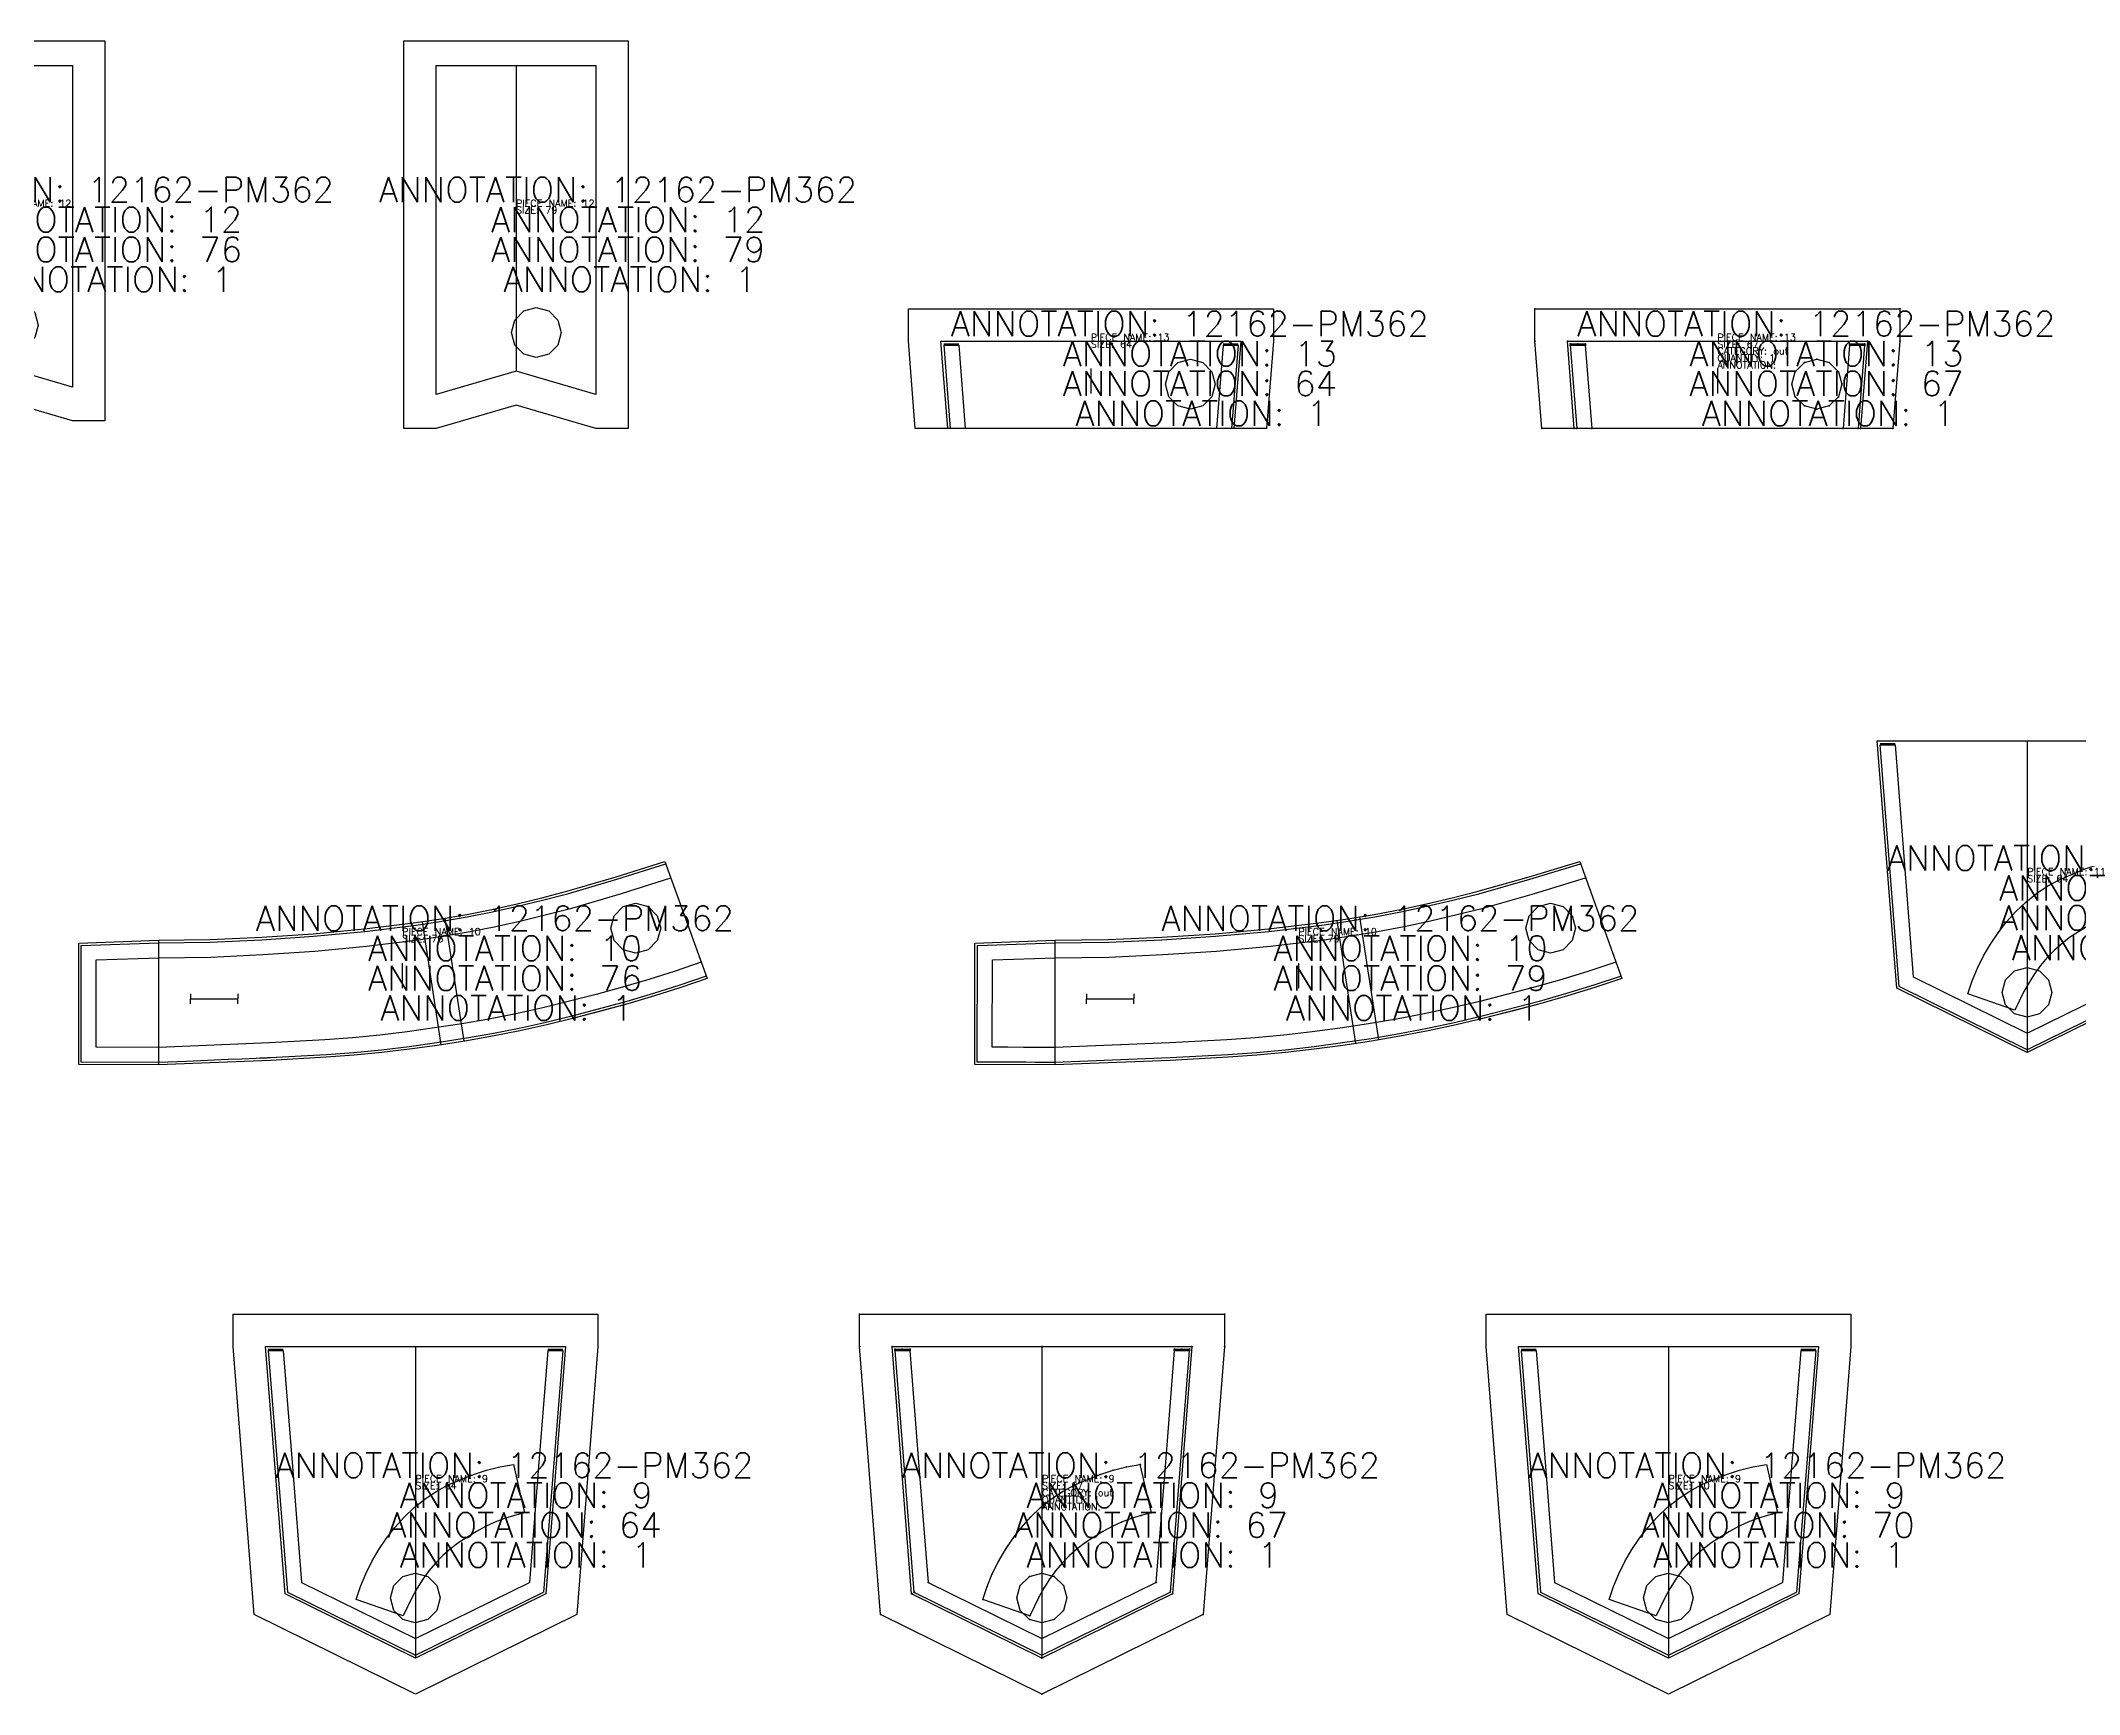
# Model space of a CAD drawing. Extents: x 0 to 3491, y 0 to 2996.
# Drawn here: x 734 to 1552, y 2332 to 2996 of the extents above; entities that cross this region are included whole.
import ezdxf

# ---------------------------------------------------------------- set-up
doc = ezdxf.new("R2010")
doc.units = 0
for name, color, linetype in [('1', 7, 'CONTINUOUS'), ('11', 4, 'CONTINUOUS'), ('14', 7, 'CONTINUOUS'), ('2', 7, 'CONTINUOUS'), ('3', 2, 'CONTINUOUS'), ('5', 5, 'CONTINUOUS'), ('8', 4, 'CONTINUOUS')]:
    doc.layers.add(name, color=color, linetype=linetype)
doc.styles.get("Standard").update_dxf_attribs({"font": 'txt', "bigfont": ' '})

# ---------------------------------------------------------------- blocks, each defined once
blk = doc.blocks.new('BLK_9_1')
at = {"layer": '1'}
blk.add_lwpolyline([(40.9818, 66.8181), (32.4961, 174.5195), (32.4961, 187.5194), (178.9902, 187.5194), (178.9902, 174.5195), (170.5045, 66.8179), (105.7428, 34.8733), (40.9818, 66.8181)], close=True, dxfattribs=at)
at = {"layer": '11'}
blk.add_line((40.9818, 66.8221), (40.9818, 66.8141), dxfattribs=at)
at = {"layer": '14'}
blk.add_lwpolyline([(53.3613, 75.2071), (45.5365, 174.5195), (165.9498, 174.5195), (158.125, 75.2071), (105.7428, 49.3688), (53.3613, 75.2071)], close=True, dxfattribs=at)
at = {"layer": '5'}
blk.add_line((105.7432, 108.7597), (105.7432, 98.7597), dxfattribs=at)
at = {"layer": '8'}
for p, q in [((46.6651, 172.9289), (54.3134, 75.8524)), ((46.6651, 172.9244), (52.6838, 172.9244)), ((105.7428, 174.5195), (105.7428, 49.3733)), ((164.8206, 172.9289), (157.1729, 75.8569)), ((158.8025, 172.9244), (164.8206, 172.9244)), ((139.6229, 126.1462), (145.0544, 127.1291)), ((145.0544, 127.1336), (149.5276, 107.6403)), ((53.3613, 75.2111), (53.3613, 75.2031)), ((54.3134, 75.8569), (105.7428, 50.4838)), ((60.0269, 79.7244), (105.7428, 57.17)), ((105.7428, 57.1745), (151.4588, 79.7244)), ((105.7428, 50.4883), (157.1729, 75.8524)), ((100.8295, 66.377), (81.93, 72.9191))]:
    blk.add_line(p, q, dxfattribs=at)
for points in [[(46.6651, 173.4244), (49.6741, 173.4244), (52.6838, 173.4244)], [(52.6838, 172.9289), (56.3554, 126.3249), (60.0269, 79.7289)], [(158.8025, 172.9289), (155.1307, 126.3249), (151.4588, 79.7289)], [(158.8025, 173.4244), (161.8116, 173.4244), (164.8206, 173.4244)], [(81.93, 72.9146), (83.6686, 78.1579), (85.7685, 83.2365), (88.2441, 88.159), (91.0477, 92.9061), (94.126, 97.4785), (97.5016, 101.833), (101.1719, 105.9473), (105.1447, 109.7623), (109.4281, 113.2289), (113.9979, 116.3006), (118.8611, 118.8742), (129.0491, 123.1041), (134.2908, 124.8066), (139.6229, 126.1422)], [(149.5276, 107.6358), (145.4938, 106.6006), (141.5369, 105.3451), (137.6484, 103.8712), (133.8523, 102.1754), (130.167, 100.2512), (123.1501, 95.7909), (119.8548, 93.2581), (116.7395, 90.5037), (113.8266, 87.5382), (111.1509, 84.359), (108.6969, 81.0023), (106.4686, 77.4929), (104.4321, 73.8641), (100.8295, 66.3725)]]:
    blk.add_lwpolyline(points, dxfattribs=at)
blk.add_lwpolyline([(115.6659, 73.5185), (114.3262, 68.5185), (110.6659, 64.8583), (105.6659, 63.5185), (100.6659, 64.8583), (97.0057, 68.5185), (95.6659, 73.5185), (97.0057, 78.5185), (100.6659, 82.1787), (105.6659, 83.5185), (110.6659, 82.1787), (114.3262, 78.5185), (115.6659, 73.5185)], close=True, dxfattribs=at)
at = {"layer": '1'}
for s, height, p in [('ANNOTATION: 12162-PM362', 10, (49.4953, 121.7597)), ('PIECE NAME: 9', 2.8, (105.7432, 119.9597)), ('ANNOTATION: 9', 10, (99.4953, 109.7597)), ('SIZE: 64', 2.8, (105.7432, 117.1597)), ('ANNOTATION: 64', 10, (94.4953, 97.7597)), ('ANNOTATION: 1', 10, (99.4953, 85.7597))]:
    blk.add_text(s, height=height, dxfattribs=at).set_placement(p)
blk = doc.blocks.new('BLK_9_2')
at = {"layer": '1'}
blk.add_lwpolyline([(40.9818, 66.8181), (32.4961, 174.5195), (32.4961, 187.5194), (178.9902, 187.5194), (178.9902, 174.5195), (170.5045, 66.8179), (105.7428, 34.8733), (40.9818, 66.8181)], close=True, dxfattribs=at)
at = {"layer": '11'}
blk.add_line((40.9818, 66.8221), (40.9818, 66.8141), dxfattribs=at)
at = {"layer": '14'}
blk.add_lwpolyline([(53.3613, 75.2071), (45.5365, 174.5195), (165.9498, 174.5195), (158.125, 75.2071), (105.7428, 49.3688), (53.3613, 75.2071)], close=True, dxfattribs=at)
at = {"layer": '2'}
for p in [(32.4961, 187.5194), (178.9902, 187.5194), (32.4961, 174.5195), (45.5365, 174.5195), (46.6651, 173.4244), (46.6651, 172.9289), (46.6651, 172.9244), (52.6838, 173.4244), (52.6838, 172.9289), (52.6838, 172.9244), (105.7428, 174.5195), (158.8025, 173.4244), (158.8025, 172.9289), (158.8025, 172.9244), (164.8206, 173.4244), (164.8206, 172.9289), (164.8206, 172.9244), (165.9498, 174.5195), (178.9902, 174.5195), (139.6229, 126.1462), (139.6229, 126.1422), (145.0544, 127.1336), (145.0544, 127.1291), (149.5276, 107.6403), (149.5276, 107.6358), (53.3613, 75.2111), (53.3613, 75.2071), (53.3613, 75.2071), (53.3613, 75.2031), (54.3134, 75.8569), (54.3134, 75.8524), (60.0269, 79.7289), (60.0269, 79.7244), (151.4588, 79.7289), (151.4588, 79.7244), (157.1729, 75.8569), (157.1729, 75.8524), (158.125, 75.2071), (40.9818, 66.8221), (40.9818, 66.8181), (40.9818, 66.8181), (40.9818, 66.8141), (81.93, 72.9191), (81.93, 72.9146), (100.8295, 66.377), (100.8295, 66.3725), (115.6659, 73.5185), (115.6659, 73.5185), (170.5045, 66.8179), (105.7428, 57.1745), (105.7428, 57.17), (105.7428, 50.4883), (105.7428, 50.4838), (105.7428, 49.3733), (105.7428, 49.3688), (105.7428, 34.8733)]:
    blk.add_point(p, dxfattribs=at)
at = {"layer": '3'}
for p in [(49.6741, 173.4244), (161.8116, 173.4244), (56.3554, 126.3249), (129.0491, 123.1041), (134.2908, 124.8066), (155.1307, 126.3249), (113.9979, 116.3006), (118.8611, 118.8742), (105.1447, 109.7623), (109.4281, 113.2289), (145.4938, 106.6006), (97.5016, 101.833), (101.1719, 105.9473), (130.167, 100.2512), (133.8523, 102.1754), (137.6484, 103.8712), (141.5369, 105.3451), (91.0477, 92.9061), (94.126, 97.4785), (116.7395, 90.5037), (119.8548, 93.2581), (123.1501, 95.7909), (85.7685, 83.2365), (88.2441, 88.159), (100.6659, 82.1787), (105.6659, 83.5185), (110.6659, 82.1787), (111.1509, 84.359), (113.8266, 87.5382), (83.6686, 78.1579), (97.0057, 78.5185), (104.4321, 73.8641), (106.4686, 77.4929), (108.6969, 81.0023), (114.3262, 78.5185), (95.6659, 73.5185), (97.0057, 68.5185), (114.3262, 68.5185), (100.6659, 64.8583), (105.6659, 63.5185), (110.6659, 64.8583)]:
    blk.add_point(p, dxfattribs=at)
at = {"layer": '5'}
blk.add_line((105.7432, 108.7597), (105.7432, 98.7597), dxfattribs=at)
at = {"layer": '8'}
for p, q in [((46.6651, 172.9289), (54.3134, 75.8524)), ((46.6651, 172.9244), (52.6838, 172.9244)), ((105.7428, 174.5195), (105.7428, 49.3733)), ((164.8206, 172.9289), (157.1729, 75.8569)), ((158.8025, 172.9244), (164.8206, 172.9244)), ((139.6229, 126.1462), (145.0544, 127.1291)), ((145.0544, 127.1336), (149.5276, 107.6403)), ((53.3613, 75.2111), (53.3613, 75.2031)), ((54.3134, 75.8569), (105.7428, 50.4838)), ((60.0269, 79.7244), (105.7428, 57.17)), ((105.7428, 57.1745), (151.4588, 79.7244)), ((105.7428, 50.4883), (157.1729, 75.8524)), ((100.8295, 66.377), (81.93, 72.9191))]:
    blk.add_line(p, q, dxfattribs=at)
for points in [[(46.6651, 173.4244), (49.6741, 173.4244), (52.6838, 173.4244)], [(52.6838, 172.9289), (56.3554, 126.3249), (60.0269, 79.7289)], [(158.8025, 172.9289), (155.1307, 126.3249), (151.4588, 79.7289)], [(158.8025, 173.4244), (161.8116, 173.4244), (164.8206, 173.4244)], [(81.93, 72.9146), (83.6686, 78.1579), (85.7685, 83.2365), (88.2441, 88.159), (91.0477, 92.9061), (94.126, 97.4785), (97.5016, 101.833), (101.1719, 105.9473), (105.1447, 109.7623), (109.4281, 113.2289), (113.9979, 116.3006), (118.8611, 118.8742), (129.0491, 123.1041), (134.2908, 124.8066), (139.6229, 126.1422)], [(149.5276, 107.6358), (145.4938, 106.6006), (141.5369, 105.3451), (137.6484, 103.8712), (133.8523, 102.1754), (130.167, 100.2512), (123.1501, 95.7909), (119.8548, 93.2581), (116.7395, 90.5037), (113.8266, 87.5382), (111.1509, 84.359), (108.6969, 81.0023), (106.4686, 77.4929), (104.4321, 73.8641), (100.8295, 66.3725)]]:
    blk.add_lwpolyline(points, dxfattribs=at)
blk.add_lwpolyline([(115.6659, 73.5185), (114.3262, 68.5185), (110.6659, 64.8583), (105.6659, 63.5185), (100.6659, 64.8583), (97.0057, 68.5185), (95.6659, 73.5185), (97.0057, 78.5185), (100.6659, 82.1787), (105.6659, 83.5185), (110.6659, 82.1787), (114.3262, 78.5185), (115.6659, 73.5185)], close=True, dxfattribs=at)
at = {"layer": '1'}
for s, height, p in [('ANNOTATION: 12162-PM362', 10, (49.4953, 121.7597)), ('PIECE NAME: 9', 2.8, (105.7432, 119.9597)), ('ANNOTATION: 9', 10, (99.4953, 109.7597)), ('SIZE: 67', 2.8, (105.7432, 117.1597)), ('CATEGORY: out', 2.8, (105.7432, 114.3597)), ('ANNOTATION: 67', 10, (94.4953, 97.7597)), ('ANNOTATION: ', 2.8, (105.7432, 108.7597)), ('QUANTITY: 1', 2.8, (105.7432, 111.5597)), ('ANNOTATION: 1', 10, (99.4953, 85.7597))]:
    blk.add_text(s, height=height, dxfattribs=at).set_placement(p)
at = {"layer": '11'}
blk.add_text('NM', height=0.1, dxfattribs=at).set_placement((40.9818, 66.8221))
at = {"layer": '2'}
for s, p in [('# 3', (32.4961, 187.5194)), ('# 4', (178.9902, 187.5194)), ('# 2', (32.4961, 174.5195)), ('# 10', (45.5365, 174.5195)), ('# 21', (46.6651, 173.4244)), ('# 29', (46.6651, 172.9289)), ('# 23', (46.6651, 172.9244)), ('# 22', (52.6838, 173.4244)), ('# 53', (52.6838, 172.9289)), ('# 24', (52.6838, 172.9244)), ('# 27', (105.7428, 174.5195)), ('# 25', (158.8025, 173.4244)), ('# 55', (158.8025, 172.9289)), ('# 19', (158.8025, 172.9244)), ('# 26', (164.8206, 173.4244)), ('# 37', (164.8206, 172.9289)), ('# 20', (164.8206, 172.9244)), ('# 11', (165.9498, 174.5195)), ('# 5', (178.9902, 174.5195)), ('# 43', (139.6229, 126.1462)), ('# 42', (139.6229, 126.1422)), ('# 47', (145.0544, 127.1336)), ('# 44', (145.0544, 127.1291)), ('# 48', (149.5276, 107.6403)), ('# 45', (149.5276, 107.6358)), ('# 17', (53.3613, 75.2111)), ('# 9', (53.3613, 75.2071)), ('# 18', (53.3613, 75.2031)), ('# 31', (54.3134, 75.8569)), ('# 30', (54.3134, 75.8524)), ('# 54', (60.0269, 79.7289)), ('# 51', (60.0269, 79.7244)), ('# 56', (151.4588, 79.7289)), ('# 36', (151.4588, 79.7244)), ('# 38', (157.1729, 75.8569)), ('# 34', (157.1729, 75.8524)), ('# 12', (158.125, 75.2071)), ('# 15', (40.9818, 66.8221)), ('# 1', (40.9818, 66.8181)), ('# 16', (40.9818, 66.8141)), ('# 50', (81.93, 72.9191)), ('# 41', (81.93, 72.9146)), ('# 49', (100.8295, 66.377)), ('# 46', (100.8295, 66.3725)), ('# 39', (115.6659, 73.5185)), ('# 6', (170.5045, 66.8179)), ('# 35', (105.7428, 57.1745)), ('# 52', (105.7428, 57.17)), ('# 33', (105.7428, 50.4883)), ('# 32', (105.7428, 50.4838)), ('# 28', (105.7428, 49.3733)), ('# 13', (105.7428, 49.3688)), ('# 7', (105.7428, 34.8733))]:
    blk.add_text(s, height=0.1, dxfattribs=at).set_placement(p)
at = {"layer": '8'}
for p in [(46.6651, 173.4244), (46.6651, 172.9289), (46.6651, 172.9244), (52.6838, 172.9289), (105.7428, 174.5195), (158.8025, 173.4244), (158.8025, 172.9289), (158.8025, 172.9244), (164.8206, 172.9289), (139.6229, 126.1462), (145.0544, 127.1336), (149.5276, 107.6358), (53.3613, 75.2111), (54.3134, 75.8569), (60.0269, 79.7244), (81.93, 72.9146), (100.8295, 66.377), (115.6659, 73.5185), (105.7428, 57.1745), (105.7428, 50.4883)]:
    blk.add_text('NM', height=0.1, dxfattribs=at).set_placement(p)
blk = doc.blocks.new('BLK_9_3')
at = {"layer": '1'}
blk.add_lwpolyline([(40.9818, 66.8181), (32.4961, 174.5195), (32.4961, 187.5194), (178.9902, 187.5194), (178.9902, 174.5195), (170.5045, 66.8179), (105.7428, 34.8733), (40.9818, 66.8181)], close=True, dxfattribs=at)
at = {"layer": '11'}
blk.add_line((40.9818, 66.8221), (40.9818, 66.8141), dxfattribs=at)
at = {"layer": '14'}
blk.add_lwpolyline([(53.3613, 75.2071), (45.5365, 174.5195), (165.9498, 174.5195), (158.125, 75.2071), (105.7428, 49.3688), (53.3613, 75.2071)], close=True, dxfattribs=at)
at = {"layer": '5'}
blk.add_line((105.7432, 108.7597), (105.7432, 98.7597), dxfattribs=at)
at = {"layer": '8'}
for p, q in [((46.6651, 172.9289), (54.3134, 75.8524)), ((46.6651, 172.9244), (52.6838, 172.9244)), ((105.7428, 174.5195), (105.7428, 49.3733)), ((164.8206, 172.9289), (157.1729, 75.8569)), ((158.8025, 172.9244), (164.8206, 172.9244)), ((139.6229, 126.1462), (145.0544, 127.1291)), ((145.0544, 127.1336), (149.5276, 107.6403)), ((53.3613, 75.2111), (53.3613, 75.2031)), ((54.3134, 75.8569), (105.7428, 50.4838)), ((60.0269, 79.7244), (105.7428, 57.17)), ((105.7428, 57.1745), (151.4588, 79.7244)), ((105.7428, 50.4883), (157.1729, 75.8524)), ((100.8295, 66.377), (81.93, 72.9191))]:
    blk.add_line(p, q, dxfattribs=at)
for points in [[(46.6651, 173.4244), (49.6741, 173.4244), (52.6838, 173.4244)], [(52.6838, 172.9289), (56.3554, 126.3249), (60.0269, 79.7289)], [(158.8025, 172.9289), (155.1307, 126.3249), (151.4588, 79.7289)], [(158.8025, 173.4244), (161.8116, 173.4244), (164.8206, 173.4244)], [(81.93, 72.9146), (83.6686, 78.1579), (85.7685, 83.2365), (88.2441, 88.159), (91.0477, 92.9061), (94.126, 97.4785), (97.5016, 101.833), (101.1719, 105.9473), (105.1447, 109.7623), (109.4281, 113.2289), (113.9979, 116.3006), (118.8611, 118.8742), (129.0491, 123.1041), (134.2908, 124.8066), (139.6229, 126.1422)], [(149.5276, 107.6358), (145.4938, 106.6006), (141.5369, 105.3451), (137.6484, 103.8712), (133.8523, 102.1754), (130.167, 100.2512), (123.1501, 95.7909), (119.8548, 93.2581), (116.7395, 90.5037), (113.8266, 87.5382), (111.1509, 84.359), (108.6969, 81.0023), (106.4686, 77.4929), (104.4321, 73.8641), (100.8295, 66.3725)]]:
    blk.add_lwpolyline(points, dxfattribs=at)
blk.add_lwpolyline([(115.6659, 73.5185), (114.3262, 68.5185), (110.6659, 64.8583), (105.6659, 63.5185), (100.6659, 64.8583), (97.0057, 68.5185), (95.6659, 73.5185), (97.0057, 78.5185), (100.6659, 82.1787), (105.6659, 83.5185), (110.6659, 82.1787), (114.3262, 78.5185), (115.6659, 73.5185)], close=True, dxfattribs=at)
at = {"layer": '1'}
for s, height, p in [('ANNOTATION: 12162-PM362', 10, (49.4953, 121.7597)), ('PIECE NAME: 9', 2.8, (105.7432, 119.9597)), ('ANNOTATION: 9', 10, (99.4953, 109.7597)), ('SIZE: 70', 2.8, (105.7432, 117.1597)), ('ANNOTATION: 70', 10, (94.4953, 97.7597)), ('ANNOTATION: 1', 10, (99.4953, 85.7597))]:
    blk.add_text(s, height=height, dxfattribs=at).set_placement(p)
blk = doc.blocks.new('BLK_10_5')
at = {"layer": '1'}
blk.add_lwpolyline([(30, 30.176), (30.0347, 78.9723), (62.0767, 80.0756), (82.7987, 80.325), (103.496, 81.3138), (124.1656, 82.7141), (144.7851, 84.6383), (165.3265, 87.1777), (175.5529, 88.7098), (185.7434, 90.459), (195.866, 92.4829), (205.9442, 94.7253), (215.9692, 97.1354), (225.9442, 99.7417), (245.6854, 105.5618), (265.2984, 111.7437), (282.2235, 64.7312), (271.6839, 61.1186), (261.0772, 57.7229), (250.379, 54.5488), (228.8147, 48.7372), (217.9571, 46.1015), (207.0306, 43.6887), (196.0565, 41.5071), (185.0207, 39.5825), (173.9477, 37.8752), (162.8411, 36.3366), (151.7077, 35.0108), (140.5401, 33.9402), (129.3542, 33.0754), (106.9393, 31.8531), (62.0767, 30.0005), (30, 30.176)], close=True, dxfattribs=at)
at = {"layer": '14'}
blk.add_lwpolyline([(30, 30.1805), (30.0347, 78.9678), (62.0767, 80.0801), (82.7987, 80.3295), (103.496, 81.3183), (124.1656, 82.7186), (144.7851, 84.6428), (165.3265, 87.1822), (175.5529, 88.7143), (185.7434, 90.4635), (195.866, 92.4874), (205.9442, 94.7298), (215.9692, 97.1399), (225.9442, 99.7462), (245.6854, 105.5663), (265.2984, 111.7482), (282.2235, 64.7357), (271.6839, 61.1231), (261.0772, 57.7274), (250.379, 54.5533), (239.624, 51.5701), (228.8147, 48.7417), (217.9571, 46.106), (207.0306, 43.6932), (196.0565, 41.5116), (185.0207, 39.587), (173.9477, 37.8797), (162.8411, 36.3411), (151.7077, 35.0153), (140.5401, 33.9447), (129.3542, 33.0799), (106.9393, 31.8576), (62.0767, 30.005), (30, 30.1805)], close=True, dxfattribs=at)
at = {"layer": '5'}
blk.add_line((159.8617, 70.8721), (159.8617, 60.8721), dxfattribs=at)
at = {"layer": '8'}
for p, q in [((167.8881, 87.5429), (175.4016, 38.09)), ((177.0275, 88.9495), (184.591, 39.5133)), ((31.0009, 31.1706), (31.0339, 78.0101)), ((31.0339, 78.0056), (62.1112, 79.0762)), ((62.0767, 80.0711), (62.0767, 29.996)), ((37.005, 37.1377), (37.03, 72.2131)), ((37.03, 72.2086), (62.3175, 73.0797)), ((74.8843, 58.5519), (74.8843, 56.5564)), ((93.8833, 58.5519), (93.8833, 56.5564)), ((74.8843, 56.5519), (93.8833, 56.5519)), ((74.8843, 54.5565), (74.8869, 56.5519)), ((74.8843, 54.552), (74.8843, 56.5474)), ((93.8833, 54.552), (93.8833, 56.5474)), ((62.1148, 37.0004), (37.005, 37.1422)), ((62.0822, 31.0005), (31.0009, 31.1751))]:
    blk.add_line(p, q, dxfattribs=at)
for points in [[(62.0767, 79.0756), (82.8317, 79.3255), (103.5583, 80.3158), (124.2645, 81.719), (144.8956, 83.6447), (165.476, 86.1893), (175.7263, 87.7253), (185.9399, 89.4789), (196.0852, 91.5072), (206.1846, 93.7546), (216.2292, 96.1697), (226.2237, 98.7815), (246.0015, 104.6129), (265.639, 110.8035)], [(62.077, 73.0756), (83.034, 73.3291), (103.9321, 74.3277), (124.7674, 75.7409), (145.5731, 77.6845), (166.3635, 80.2572), (176.7584, 81.8168), (187.1167, 83.5967), (197.4047, 85.655), (207.647, 87.9355), (217.8192, 90.3836), (227.9412, 93.031), (247.901, 98.92), (267.6721, 105.1581)], [(279.8522, 71.3182), (269.392, 67.7342), (258.8647, 64.3656), (248.294, 61.2317), (237.6666, 58.291), (216.2518, 52.8905), (205.4919, 50.5162), (194.685, 48.3697), (183.8018, 46.4737), (161.9183, 43.2736), (150.9283, 41.9654), (139.9072, 40.9095), (128.8671, 40.0571), (106.5795, 38.8434), (62.0761, 37.0074)], [(281.8847, 65.672), (271.3562, 62.0634), (260.7598, 58.6715), (250.0793, 55.5031), (228.5491, 49.7014), (217.7075, 47.0699), (206.8072, 44.6632), (195.8593, 42.4871), (184.8498, 40.5674), (173.8043, 38.8646), (162.716, 37.3286), (151.6015, 36.0048), (140.4534, 34.9362), (129.2858, 34.0728), (106.8573, 32.8543)], [(106.8573, 32.8503), (106.1576, 32.8214), (105.8078, 32.807), (105.4579, 32.7925), (104.7582, 32.7636), (104.0585, 32.7348), (102.6591, 32.677), (101.2598, 32.6192), (98.461, 32.5037), (95.6622, 32.3881), (90.0647, 32.157), (84.4671, 31.9259), (73.2721, 31.4637), (62.077, 31.0015)]]:
    blk.add_lwpolyline(points, dxfattribs=at)
blk.add_lwpolyline([(263.6108, 84.9225), (262.2711, 79.9225), (258.6108, 76.2623), (253.6108, 74.9225), (248.6108, 76.2623), (244.9505, 79.9225), (243.6108, 84.9225), (244.9505, 89.9225), (248.6108, 93.5828), (253.6108, 94.9225), (258.6108, 93.5828), (262.2711, 89.9225), (263.6108, 84.9225)], close=True, dxfattribs=at)
at = {"layer": '1'}
for s, height, p in [('ANNOTATION: 12162-PM362', 10, (101.112, 83.8721)), ('ANNOTATION: 10', 10, (146.112, 71.8721)), ('SIZE: 76', 2.8, (159.862, 79.2721)), ('PIECE NAME: 10', 2.8, (159.862, 82.0721)), ('ANNOTATION: 76', 10, (146.112, 59.8721)), ('ANNOTATION: 1', 10, (151.112, 47.8721))]:
    blk.add_text(s, height=height, dxfattribs=at).set_placement(p)
blk = doc.blocks.new('BLK_10_6')
at = {"layer": '1'}
blk.add_lwpolyline([(30, 30.176), (30.0347, 78.9723), (62.0767, 80.0756), (83.5632, 80.325), (105.0244, 81.3138), (126.4569, 82.7141), (147.8375, 84.6383), (169.1369, 87.1777), (179.7393, 88.7096), (190.307, 90.459), (200.8026, 92.4826), (211.2536, 94.7253), (221.6467, 97.135), (231.9921, 99.7417), (252.4615, 105.5618), (272.7984, 111.7437), (289.7235, 64.7312), (278.8226, 61.1181), (267.8564, 57.7229), (256.7919, 54.5483), (234.494, 48.7368), (223.2678, 46.1015), (211.9677, 43.6884), (200.6213, 41.5071), (189.2077, 39.5823), (177.7587, 37.8752), (166.2731, 36.3365), (154.7613, 35.0108), (143.2128, 33.9402), (131.6461, 33.0754), (108.468, 31.8531), (62.0767, 30.0005), (30, 30.176)], close=True, dxfattribs=at)
at = {"layer": '14'}
blk.add_lwpolyline([(30, 30.1805), (30.0347, 78.9678), (62.0767, 80.0801), (83.5632, 80.3295), (105.0244, 81.3183), (126.4569, 82.7186), (147.8375, 84.6428), (169.1369, 87.1822), (179.7393, 88.7141), (190.307, 90.4635), (200.8026, 92.4871), (211.2536, 94.7298), (221.6467, 97.1395), (231.9921, 99.7462), (252.4615, 105.5663), (272.7984, 111.7482), (289.7235, 64.7357), (278.8226, 61.1226), (267.8564, 57.7274), (256.7919, 54.5528), (245.6726, 51.5701), (234.494, 48.7413), (223.2678, 46.106), (211.9677, 43.6929), (200.6213, 41.5116), (189.2077, 39.5868), (177.7587, 37.8797), (166.2731, 36.341), (154.7613, 35.0153), (143.2128, 33.9447), (131.6461, 33.0799), (108.468, 31.8576), (62.0767, 30.005), (30, 30.1805)], close=True, dxfattribs=at)
at = {"layer": '5'}
blk.add_line((159.8617, 70.8721), (159.8617, 60.8721), dxfattribs=at)
at = {"layer": '8'}
for p, q in [((175.3118, 88.0465), (182.8228, 38.6071)), ((184.4494, 89.4594), (192.0117, 40.0328)), ((31.0009, 31.1706), (31.0339, 78.0101)), ((31.0339, 78.0056), (62.1112, 79.0762)), ((62.0767, 80.0711), (62.0767, 29.996)), ((37.005, 37.1377), (37.03, 72.2131)), ((37.03, 72.2086), (62.3175, 73.0797)), ((74.8843, 58.5519), (74.8843, 56.5564)), ((93.8833, 58.5519), (93.8833, 56.5564)), ((74.8843, 56.5519), (93.8833, 56.5519)), ((74.8843, 54.5565), (74.8869, 56.5519)), ((74.8843, 54.552), (74.8843, 56.5474)), ((93.8833, 54.552), (93.8833, 56.5474)), ((108.1121, 38.8474), (62.0761, 37.0075)), ((108.385, 32.8544), (62.077, 31.0016))]:
    blk.add_line(p, q, dxfattribs=at)
for points in [[(62.0767, 79.0756), (83.5965, 79.3255), (105.0866, 80.3158), (126.5557, 81.719), (147.9473, 83.6447), (169.2858, 86.1893), (179.9127, 87.7252), (190.5035, 89.4789), (201.0211, 91.5069), (211.4941, 93.7546), (221.9067, 96.1693), (232.2711, 98.7815), (252.7783, 104.6129), (273.139, 110.8035)], [(62.077, 73.0756), (83.7982, 73.3291), (105.4589, 74.3277), (127.0544, 75.7409), (148.6193, 77.6845), (170.1672, 80.2572), (180.9405, 81.8165), (191.6778, 83.5967), (202.3394, 85.6547), (212.9571, 87.9355), (223.4985, 90.3831), (233.9917, 93.031), (254.6795, 98.92), (275.1721, 105.1581)], [(287.3522, 71.3182), (276.5295, 67.7337), (265.642, 64.3656), (254.7052, 61.2312), (232.6611, 55.4934), (221.5612, 52.8905), (210.4296, 50.5159), (199.2523, 48.3697), (187.9925, 46.4734), (176.698, 44.7916), (165.3558, 43.2736), (153.988, 41.9655), (142.5866, 40.9095), (131.1676, 40.0571), (108.1121, 38.8434)], [(289.3847, 65.672), (278.4942, 62.0628), (267.539, 58.6715), (256.4923, 55.5025), (234.2279, 49.7011), (223.0175, 47.0699), (211.7437, 44.6629), (200.4241, 42.4872), (189.0374, 40.5673), (177.6159, 38.8646), (166.1486, 37.3286), (154.6557, 36.0049), (143.1268, 34.936), (131.5789, 34.0729), (108.385, 32.8504)], [(62.1148, 37.0004), (61.9186, 37.0015), (61.7225, 37.0026), (61.5263, 37.0036), (61.3301, 37.0047), (60.9378, 37.0069), (60.5454, 37.009), (59.7608, 37.0133), (58.9761, 37.0176), (57.4067, 37.0262), (55.8373, 37.0349), (52.6986, 37.0521), (49.5599, 37.0693), (43.2824, 37.1038), (37.005, 37.1422)], [(62.0822, 31.0005), (61.5966, 31.0032), (61.3537, 31.0045), (61.1109, 31.0058), (60.6253, 31.0085), (60.1396, 31.0112), (59.1683, 31.0165), (58.197, 31.0218), (56.2545, 31.0325), (54.3119, 31.0432), (50.4267, 31.0645), (46.5416, 31.0858), (38.7712, 31.1285), (31.0009, 31.1751)]]:
    blk.add_lwpolyline(points, dxfattribs=at)
blk.add_lwpolyline([(271.1108, 84.9225), (269.7711, 79.9225), (266.1108, 76.2623), (261.1108, 74.9225), (256.1108, 76.2623), (252.4505, 79.9225), (251.1108, 84.9225), (252.4505, 89.9225), (256.1108, 93.5828), (261.1108, 94.9225), (266.1108, 93.5828), (269.7711, 89.9225), (271.1108, 84.9225)], close=True, dxfattribs=at)
at = {"layer": '1'}
for s, height, p in [('ANNOTATION: 12162-PM362', 10, (104.862, 83.8721)), ('ANNOTATION: 10', 10, (149.862, 71.8721)), ('SIZE: 79', 2.8, (159.862, 79.2721)), ('PIECE NAME: 10', 2.8, (159.862, 82.0721)), ('ANNOTATION: 79', 10, (149.862, 59.8721)), ('ANNOTATION: 1', 10, (154.862, 47.8721))]:
    blk.add_text(s, height=height, dxfattribs=at).set_placement(p)
blk = doc.blocks.new('BLK_11_1')
at = {"layer": '1'}
blk.add_lwpolyline([(40.3247, 60.8383), (32.5, 160.1507), (152.9132, 160.1507), (145.0885, 60.8383), (92.7063, 35), (40.3247, 60.8383)], close=True, dxfattribs=at)
at = {"layer": '11'}
blk.add_line((40.3247, 60.8423), (40.3247, 60.8343), dxfattribs=at)
at = {"layer": '5'}
blk.add_line((92.7066, 95.0754), (92.7066, 85.0754), dxfattribs=at)
at = {"layer": '8'}
for p, q in [((33.6285, 158.5596), (39.6472, 158.5556)), ((41.2768, 61.4836), (33.6285, 158.5556)), ((39.6472, 158.5596), (46.9903, 65.3596)), ((92.7063, 160.1507), (92.7063, 35.0045)), ((138.4222, 65.3596), (145.766, 158.5556)), ((151.784, 158.5596), (144.1363, 61.4836)), ((145.766, 158.5596), (151.784, 158.5556)), ((126.5863, 111.7774), (132.0178, 112.7603)), ((132.0178, 112.7648), (136.4911, 93.2715)), ((92.7063, 36.119), (41.2768, 61.4876)), ((41.2768, 61.4796), (41.2788, 61.4836)), ((46.9903, 65.3556), (92.7063, 42.8052)), ((87.7929, 52.0082), (68.8934, 58.5503)), ((92.7063, 42.8092), (138.4222, 65.3556)), ((144.1363, 61.4876), (92.7063, 36.115))]:
    blk.add_line(p, q, dxfattribs=at)
for points in [[(33.6285, 159.0556), (36.6375, 159.0556), (39.6472, 159.0556)], [(145.766, 159.0556), (148.775, 159.0556), (151.784, 159.0556)], [(68.8934, 58.5458), (70.6323, 63.7892), (72.7319, 68.8677), (75.2075, 73.7902), (78.0114, 78.5373), (81.0894, 83.1098), (84.4653, 87.4642), (88.1353, 91.5785), (92.1081, 95.3935), (96.3916, 98.8601), (100.9613, 101.9318), (105.8245, 104.5054), (116.0125, 108.7353), (121.2542, 110.4378), (126.5863, 111.7734)], [(136.4911, 93.267), (132.4572, 92.2318), (128.5003, 90.9763), (124.6118, 89.5024), (120.816, 87.8066), (117.1307, 85.8824), (110.1135, 81.4221), (106.8182, 78.8893), (103.703, 76.1348), (100.7904, 73.1694), (98.1146, 69.9902), (95.6604, 66.6335), (93.432, 63.1241), (91.3958, 59.4953), (87.7929, 52.0037)]]:
    blk.add_lwpolyline(points, dxfattribs=at)
blk.add_lwpolyline([(102.6294, 59.1497), (101.2896, 54.1497), (97.6294, 50.4894), (92.6294, 49.1497), (87.6294, 50.4894), (83.9691, 54.1497), (82.6294, 59.1497), (83.9691, 64.1497), (87.6294, 67.81), (92.6294, 69.1497), (97.6294, 67.81), (101.2896, 64.1497), (102.6294, 59.1497)], close=True, dxfattribs=at)
at = {"layer": '1'}
for s, height, p in [('ANNOTATION: 12162-PM362', 10, (36.4569, 108.0754)), ('PIECE NAME: 11', 2.8, (92.7069, 106.2753)), ('ANNOTATION: 11', 10, (81.4569, 96.0754)), ('SIZE: 64', 2.8, (92.7069, 103.4753)), ('ANNOTATION: 64', 10, (81.4569, 84.0753)), ('ANNOTATION: 1', 10, (86.4569, 72.0753))]:
    blk.add_text(s, height=height, dxfattribs=at).set_placement(p)
blk = doc.blocks.new('BLK_12_5')
at = {"layer": '1'}
blk.add_lwpolyline([(40.0006, 32.9999), (40.0006, 185.6389), (85, 185.6389), (129.9994, 185.6389), (129.9994, 32.9999), (116.9995, 32.9999), (85, 42.3725), (53.0005, 32.9999), (40.0006, 32.9999)], close=True, dxfattribs=at)
at = {"layer": '14'}
blk.add_lwpolyline([(53.0005, 46.5461), (53.0005, 175.6389), (85, 175.6389), (116.9995, 175.6389), (116.9995, 46.5461), (85, 55.9187), (53.0005, 46.5461)], close=True, dxfattribs=at)
at = {"layer": '5'}
blk.add_line((85, 107.8195), (85, 97.8195), dxfattribs=at)
at = {"layer": '8'}
blk.add_line((85, 175.6434), (85, 55.9232), dxfattribs=at)
blk.add_lwpolyline([(103.1152, 71.468), (101.7755, 66.468), (98.1152, 62.8077), (93.1152, 61.468), (88.1152, 62.8077), (84.4549, 66.468), (83.1152, 71.468), (84.4549, 76.468), (88.1152, 80.1283), (93.1152, 81.468), (98.1152, 80.1283), (101.7755, 76.468), (103.1152, 71.468)], close=True, dxfattribs=at)
at = {"layer": '1'}
for s, height, p in [('ANNOTATION: 12162-PM362', 10, (30, 120.8195)), ('ANNOTATION: 12', 10, (75, 108.8195)), ('SIZE: 76', 2.8, (85, 116.2195)), ('PIECE NAME: 12', 2.8, (85, 119.0195)), ('ANNOTATION: 76', 10, (75, 96.8195)), ('ANNOTATION: 1', 10, (80, 84.8194))]:
    blk.add_text(s, height=height, dxfattribs=at).set_placement(p)
blk = doc.blocks.new('BLK_12_6')
at = {"layer": '1'}
blk.add_lwpolyline([(40.0006, 30), (40.0006, 185.6389), (85, 185.6389), (129.9994, 185.6389), (129.9994, 30), (116.9995, 30), (85, 39.3725), (53.0005, 30), (40.0006, 30)], close=True, dxfattribs=at)
at = {"layer": '14'}
blk.add_lwpolyline([(53.0005, 43.5462), (53.0005, 175.6389), (85, 175.6389), (116.9995, 175.6389), (116.9995, 43.5462), (85, 52.9188), (53.0005, 43.5462)], close=True, dxfattribs=at)
at = {"layer": '5'}
blk.add_line((85, 107.8195), (85, 97.8195), dxfattribs=at)
at = {"layer": '8'}
blk.add_line((85, 175.6434), (85, 52.9233), dxfattribs=at)
blk.add_lwpolyline([(103.1152, 68.4681), (101.7755, 63.4681), (98.1152, 59.8078), (93.1152, 58.4681), (88.1152, 59.8078), (84.4549, 63.4681), (83.1152, 68.4681), (84.4549, 73.4681), (88.1152, 77.1283), (93.1152, 78.4681), (98.1152, 77.1283), (101.7755, 73.4681), (103.1152, 68.4681)], close=True, dxfattribs=at)
at = {"layer": '1'}
for s, height, p in [('ANNOTATION: 12162-PM362', 10, (30, 120.8195)), ('ANNOTATION: 12', 10, (75, 108.8195)), ('SIZE: 79', 2.8, (85, 116.2195)), ('PIECE NAME: 12', 2.8, (85, 119.0195)), ('ANNOTATION: 79', 10, (75, 96.8195)), ('ANNOTATION: 1', 10, (80, 84.8194))]:
    blk.add_text(s, height=height, dxfattribs=at).set_placement(p)
blk = doc.blocks.new('BLK_13_1')
at = {"layer": '1'}
blk.add_lwpolyline([(35.2581, 30), (32.5, 65), (32.5, 77.9998), (178.9947, 77.9998), (178.9947, 65), (176.2365, 30), (35.2581, 30)], close=True, dxfattribs=at)
at = {"layer": '11'}
blk.add_line((35.2581, 30.004), (35.2581, 29.996), dxfattribs=at)
at = {"layer": '14'}
blk.add_lwpolyline([(48.2983, 30), (45.5401, 65), (165.9539, 65), (163.1964, 30), (48.2983, 30)], close=True, dxfattribs=at)
at = {"layer": '5'}
blk.add_line((105.7473, 53.9999), (105.7473, 43.9999), dxfattribs=at)
at = {"layer": '8'}
for p, q in [((46.6699, 63.4094), (49.3011, 30)), ((46.6699, 63.4049), (52.6886, 63.4049)), ((52.6886, 63.4094), (55.3198, 30)), ((158.8061, 63.4094), (156.1749, 30)), ((158.8061, 63.4049), (164.8248, 63.4049)), ((164.8248, 63.4094), (162.1936, 30)), ((48.2983, 30.004), (48.2983, 29.996))]:
    blk.add_line(p, q, dxfattribs=at)
for points in [[(46.6699, 63.9048), (49.6783, 63.9048), (52.6886, 63.9048)], [(158.8061, 63.9048), (161.8164, 63.9048), (164.8248, 63.9048)]]:
    blk.add_lwpolyline(points, dxfattribs=at)
blk.add_lwpolyline([(155.6756, 47.7224), (154.3359, 42.7224), (150.6756, 39.0622), (145.6756, 37.7224), (140.6756, 39.0622), (137.0153, 42.7224), (135.6756, 47.7224), (137.0153, 52.7224), (140.6756, 56.3827), (145.6756, 57.7224), (150.6756, 56.3827), (154.3359, 52.7224), (155.6756, 47.7224)], close=True, dxfattribs=at)
at = {"layer": '1'}
for s, height, p in [('ANNOTATION: 12162-PM362', 10, (49.497, 66.9999)), ('PIECE NAME: 13', 2.8, (105.747, 65.1999)), ('ANNOTATION: 13', 10, (94.497, 54.9999)), ('SIZE: 64', 2.8, (105.747, 62.3999)), ('ANNOTATION: 64', 10, (94.497, 42.9999)), ('ANNOTATION: 1', 10, (99.497, 30.9999))]:
    blk.add_text(s, height=height, dxfattribs=at).set_placement(p)
blk = doc.blocks.new('BLK_13_2')
at = {"layer": '1'}
blk.add_lwpolyline([(35.2581, 30), (32.5, 65), (32.5, 77.9998), (178.9947, 77.9998), (178.9947, 65), (176.2365, 30), (35.2581, 30)], close=True, dxfattribs=at)
at = {"layer": '11'}
blk.add_line((35.2581, 30.004), (35.2581, 29.996), dxfattribs=at)
at = {"layer": '14'}
blk.add_lwpolyline([(48.2983, 30), (45.5401, 65), (165.9539, 65), (163.1964, 30), (48.2983, 30)], close=True, dxfattribs=at)
at = {"layer": '2'}
for p in [(32.5, 77.9998), (178.9947, 77.9998), (32.5, 65), (45.5401, 65), (46.6699, 63.9048), (46.6699, 63.4094), (46.6699, 63.4049), (52.6886, 63.9048), (52.6886, 63.4094), (52.6886, 63.4049), (158.8061, 63.9048), (158.8061, 63.4094), (158.8061, 63.4049), (164.8248, 63.9048), (164.8248, 63.4094), (164.8248, 63.4049), (165.9539, 65), (178.9947, 65), (155.6756, 47.7224), (155.6756, 47.7224), (35.2581, 30.004), (35.2581, 30), (35.2581, 30), (35.2581, 29.996), (48.2983, 30.004), (48.2983, 30), (48.2983, 30), (48.2983, 29.996), (49.3011, 30), (55.3198, 30), (156.1749, 30), (162.1936, 30), (163.1964, 30), (176.2365, 30)]:
    blk.add_point(p, dxfattribs=at)
at = {"layer": '3'}
for p in [(49.6783, 63.9048), (145.6756, 57.7224), (161.8164, 63.9048), (137.0153, 52.7224), (140.6756, 56.3827), (150.6756, 56.3827), (154.3359, 52.7224), (135.6756, 47.7224), (137.0153, 42.7224), (154.3359, 42.7224), (140.6756, 39.0622), (145.6756, 37.7224), (150.6756, 39.0622)]:
    blk.add_point(p, dxfattribs=at)
at = {"layer": '5'}
blk.add_line((105.7473, 53.9999), (105.7473, 43.9999), dxfattribs=at)
at = {"layer": '8'}
for p, q in [((46.6699, 63.4094), (49.3011, 30)), ((46.6699, 63.4049), (52.6886, 63.4049)), ((52.6886, 63.4094), (55.3198, 30)), ((158.8061, 63.4094), (156.1749, 30)), ((158.8061, 63.4049), (164.8248, 63.4049)), ((164.8248, 63.4094), (162.1936, 30)), ((48.2983, 30.004), (48.2983, 29.996))]:
    blk.add_line(p, q, dxfattribs=at)
for points in [[(46.6699, 63.9048), (49.6783, 63.9048), (52.6886, 63.9048)], [(158.8061, 63.9048), (161.8164, 63.9048), (164.8248, 63.9048)]]:
    blk.add_lwpolyline(points, dxfattribs=at)
blk.add_lwpolyline([(155.6756, 47.7224), (154.3359, 42.7224), (150.6756, 39.0622), (145.6756, 37.7224), (140.6756, 39.0622), (137.0153, 42.7224), (135.6756, 47.7224), (137.0153, 52.7224), (140.6756, 56.3827), (145.6756, 57.7224), (150.6756, 56.3827), (154.3359, 52.7224), (155.6756, 47.7224)], close=True, dxfattribs=at)
at = {"layer": '1'}
for s, height, p in [('ANNOTATION: 12162-PM362', 10, (49.497, 66.9999)), ('PIECE NAME: 13', 2.8, (105.747, 65.1999)), ('ANNOTATION: 13', 10, (94.497, 54.9999)), ('SIZE: 67', 2.8, (105.747, 62.3999)), ('CATEGORY: out', 2.8, (105.747, 59.5999)), ('QUANTITY: 1', 2.8, (105.747, 56.7999)), ('ANNOTATION: 67', 10, (94.497, 42.9999)), ('ANNOTATION: ', 2.8, (105.747, 53.9999)), ('ANNOTATION: 1', 10, (99.497, 30.9999))]:
    blk.add_text(s, height=height, dxfattribs=at).set_placement(p)
at = {"layer": '11'}
blk.add_text('NM', height=0.1, dxfattribs=at).set_placement((35.2581, 30.004))
at = {"layer": '2'}
for s, p in [('# 3', (32.5, 77.9998)), ('# 4', (178.9947, 77.9998)), ('# 2', (32.5, 65)), ('# 9', (45.5401, 65)), ('# 19', (46.6699, 63.9048)), ('# 25', (46.6699, 63.4094)), ('# 21', (46.6699, 63.4049)), ('# 20', (52.6886, 63.9048)), ('# 33', (52.6886, 63.4094)), ('# 22', (52.6886, 63.4049)), ('# 23', (158.8061, 63.9048)), ('# 29', (158.8061, 63.4094)), ('# 17', (158.8061, 63.4049)), ('# 24', (164.8248, 63.9048)), ('# 27', (164.8248, 63.4094)), ('# 18', (164.8248, 63.4049)), ('# 10', (165.9539, 65)), ('# 5', (178.9947, 65)), ('# 31', (155.6756, 47.7224)), ('# 13', (35.2581, 30.004)), ('# 1', (35.2581, 30)), ('# 14', (35.2581, 29.996)), ('# 15', (48.2983, 30.004)), ('# 8', (48.2983, 30)), ('# 16', (48.2983, 29.996)), ('# 26', (49.3011, 30)), ('# 34', (55.3198, 30)), ('# 30', (156.1749, 30)), ('# 28', (162.1936, 30)), ('# 11', (163.1964, 30)), ('# 6', (176.2365, 30))]:
    blk.add_text(s, height=0.1, dxfattribs=at).set_placement(p)
at = {"layer": '8'}
for p in [(46.6699, 63.9048), (46.6699, 63.4094), (46.6699, 63.4049), (52.6886, 63.4094), (158.8061, 63.9048), (158.8061, 63.4094), (158.8061, 63.4049), (164.8248, 63.4094), (155.6756, 47.7224), (48.2983, 30.004)]:
    blk.add_text('NM', height=0.1, dxfattribs=at).set_placement(p)

msp = doc.modelspace()

# ---------------------------------------------------------------- block references
at = {"layer": '1'}
for name, p in [('BLK_12_5', (630, 2810.2231)), ('BLK_12_6', (840, 2810.2231)), ('BLK_13_1', (1050, 2810.2231)), ('BLK_13_2', (1301.4948, 2810.2231)), ('BLK_11_1', (1438.894, 2554.5842)), ('BLK_10_5', (719.447, 2554.5842)), ('BLK_10_6', (1079.1705, 2554.5842)), ('BLK_9_1', (778.8995, 2297.0648)), ('BLK_9_2', (1030.3857, 2297.0648)), ('BLK_9_3', (1281.8719, 2297.0648))]:
    msp.add_blockref(name, p, dxfattribs=at)

doc.saveas('drawing.dxf')
